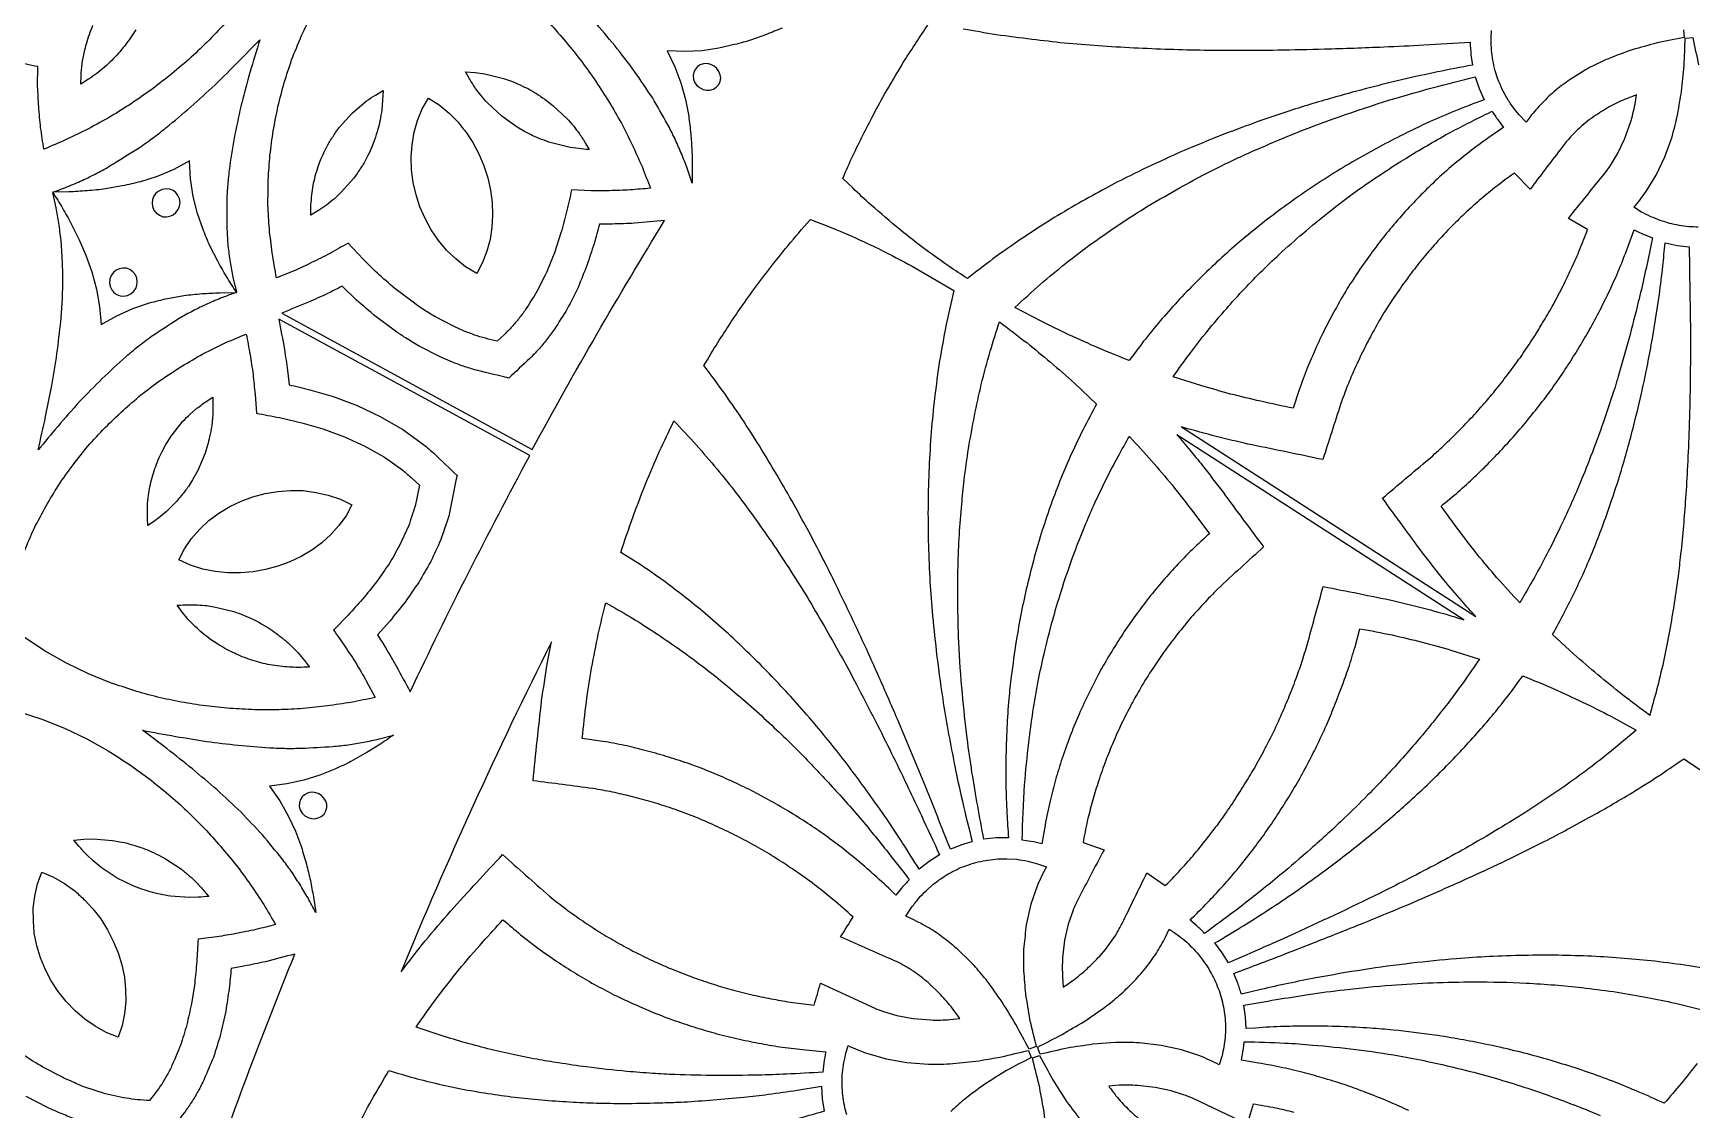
# Model space of a CAD drawing. Extents: x 10 to 990, y 10 to 990.
# Drawn here: x 104.6 to 239.3, y 638.8 to 726.1 of the extents above; entities that cross this region are included whole.
import ezdxf

# ---------------------------------------------------------------- set-up
doc = ezdxf.new("R2010")
doc.units = 0

msp = doc.modelspace()

# ---------------------------------------------------------------- linework, layer by layer
for points in [[(146.53, 726.92, -0.003133), (147.89, 725.37, -0.003097), (149.14, 723.81, -0.003103), (150.3, 722.19, -0.002729), (151.37, 720.52, -0.003329), (152.36, 718.82, -0.002784), (153.25, 717.05, -0.002622), (154.04, 715.28, 0.001228), (154.73, 713.53, -0.003312), (153.08, 713.39, -0.003801), (151.41, 713.33, -0.004162), (149.87, 713.33), (148.32, 713.4, -0.002248), (147.92, 711.62, -0.003639), (147.46, 709.91), (146.93, 708.3, 0.001103), (146.27, 706.68, -0.004906), (145.5, 705.14, 0.001158), (144.58, 703.68, -0.009257), (144.03, 702.94, -0.007853), (143.47, 702.28, -0.006145), (142.87, 701.66), (142.28, 701.12), (142.28, 701.12, -0.006083), (141.32, 701.35, -0.008381), (140.45, 701.62, -0.009702), (139.54, 701.96), (138.83, 702.27), (137.21, 703.12, -0.009505), (136.25, 703.72, -0.0124), (135.56, 704.19), (134.18, 705.22, -0.004657), (132.72, 706.48, -0.003809), (131.39, 707.78), (130.17, 709.08, -0.003766), (128.71, 708.24, -0.003853), (127.2, 707.49, -0.004019), (125.8, 706.84), (124.36, 706.26, -0.004908), (124.01, 708.28, -0.005088), (123.78, 710.24, -0.001313), (123.67, 712.16, -0.005057), (123.69, 714.22, -0.005342), (123.83, 716.21, -0.00525), (124.1, 718.19, -0.005606), (124.48, 720.16, -0.005024), (124.99, 722.1, -0.001153), (125.59, 723.94, -0.005319), (126.37, 725.86, -0.005422), (127.23, 727.66, -0.000999)], [(165.41, 726.52, -0.003329), (164.15, 726.01), (162.94, 725.57, -0.004722), (161.56, 725.18), (160.27, 724.89), (158.91, 724.69), (157.51, 724.63), (156.09, 724.67), (156.7, 723.38), (157.19, 722.07), (157.56, 720.74), (157.83, 719.38, -0.003807), (158, 717.95, -0.003811), (158.09, 716.59, -0.003587), (158.12, 715.23), (158.1, 713.95, 0.005106), (157.68, 715.23, 0.003181), (157.2, 716.43, 0.00532), (156.69, 717.58, 0.004415), (156.11, 718.73, -0.001308), (154.88, 720.88, -0.001078), (153.44, 723.01, 0.001799), (151.82, 725.11, 0.001295), (150.15, 727.1, 0.002113)], [(120.35, 727.08, -0.002627), (118.91, 725.56, -0.002704), (117.43, 724.15, -0.003038), (115.89, 722.83, -0.002631), (114.28, 721.58, -0.002697), (112.6, 720.41, 0.001253), (110.95, 719.37, -0.002059), (109.1, 718.36, -0.002966), (107.28, 717.47, 0.00098), (105.48, 716.69, -0.005425), (105.21, 718.42, -0.005209), (105.06, 720.15, -0.005576), (104.97, 721.77), (104.98, 723.4, -0.003118), (103.08, 723.77, -0.003619), (101.28, 724.22), (99.57, 724.74), (97.83, 725.41, -0.010251), (96.61, 725.99, -0.017147), (96.11, 726.24)], [(112.93, 726.39, -0.023407), (112.04, 725.09, -0.008108), (111.53, 724.48, -0.010185), (110.98, 723.9, -0.008238), (110.4, 723.36, -0.010225), (109.77, 722.85, -0.006371), (109.11, 722.38), (108.48, 721.98), (108.48, 721.98, -0.007149), (108.51, 722.86), (108.58, 723.61, -0.011467), (108.77, 724.61, -0.011545), (108.93, 725.25, -0.010777), (109.17, 726.01, -0.009122), (109.46, 726.76, -0.010429)], [(180.12, 726.46, 0.001617), (182.79, 726.01, 0.00286), (185.7, 725.63, 0.00287), (188.32, 725.33, 0.002054), (191.09, 725.1, 0.002594), (193.97, 724.93, 0.002981), (196.87, 724.81, 0.002812), (199.67, 724.74, 0.002342), (202.36, 724.72, 0.002962), (205.66, 724.75, 0.00334), (209.44, 724.83, 0.004419), (214.26, 725, 0.004514), (217.52, 725.16, 0.000982), (221.28, 725.37), (221.28, 725.37, 0.012913), (221.34, 724.34), (221.46, 723.52, 0.010894), (215.82, 722.35, 0.010947), (210.37, 720.94, 0.008711), (206.63, 719.81, 0.009795), (204.05, 718.93, 0.014543), (198.56, 716.8, 0.01213), (196.51, 715.9, 0.009439), (193.66, 714.54, 0.011203), (191.66, 713.51, 0.007523), (189.5, 712.32, 0.005406), (187.23, 710.97, 0.004566), (184.93, 709.49, 0.005879), (182.53, 707.79, 0.001977), (180.46, 706.2, -0.00597), (178.95, 707.2, -0.008679), (176.33, 709.1, -0.008318), (174.97, 710.18, -0.002868), (172.64, 712.16, -0.008584), (171.17, 713.53), (170.34, 714.33, -0.006664), (171.16, 716.17, -0.010791), (172.82, 719.49, -0.009835), (173.87, 721.39, -0.004728), (175.45, 724.05, -0.002396), (177.4, 727.02, 0.001779)], [(238.6, 726.38), (238.65, 725.77), (238.65, 725.77, 0.001692), (236.45, 725.32, 0.001578), (234.43, 724.76, 0.00721), (232.5, 724.04, 0.016133), (231.15, 723.41, 0.028005), (230.48, 723.03), (229.39, 722.35, 0.01668), (228.26, 721.5, 0.03597), (227.11, 720.43, 0.026215), (226.15, 719.33), (225.81, 718.9), (225.24, 719.51), (224.72, 720.16, -0.013576), (224.22, 720.92), (223.88, 721.55, -0.01292), (223.53, 722.39), (223.31, 723.05, -0.014506), (223.12, 723.92, -0.01563), (223.01, 724.73, -0.016312), (222.98, 725.53, -0.016234), (223.01, 726.33, -0.013517)], [(239.8, 710.37, -0.014973), (239.03, 710.41, -0.012659), (238.24, 710.51, -0.015178), (237.46, 710.68, -0.014557), (236.69, 710.92, -0.013279), (235.95, 711.22, -0.014329), (235.2, 711.59), (234.57, 711.98, 0.029241), (235.58, 713.31), (236.37, 714.6), (237.08, 716.09), (237.67, 717.71, 0.019633), (238.13, 719.58, -0.001355), (238.44, 721.39, -0.001608), (238.65, 723.47, -0.001705), (238.74, 725.71), (239.35, 725.75)], [(239.35, 725.75, 0.001539), (239.82, 723.55, 0.001346)], [(103.89, 684.08, -0.001043), (104.68, 685.92, -0.004491), (105.65, 687.75, -0.001168), (106.65, 689.41, -0.004458), (107.84, 691.08, -0.001172), (109.04, 692.59, -0.004928), (110.45, 694.11, -0.004478), (111.9, 695.5, -0.001188), (113.35, 696.76, -0.001215), (114.94, 697.96, -0.004659), (116.67, 699.09, -0.005262), (118.39, 700.08, -0.005261), (120.15, 700.96, -0.001052), (121.9, 701.7, -0.002377), (122.22, 700.03, -0.003386), (122.46, 698.43, -0.002275), (122.62, 696.81), (122.73, 695.27, -0.003552), (124.6, 694.92, -0.004682), (126.41, 694.5), (128.13, 694.01), (129.88, 693.37), (131.54, 692.61), (133.13, 691.7), (134.61, 690.64, -0.006589), (135.35, 690.01), (135.97, 689.43), (135.97, 689.43), (135.62, 687.73, 0.001121), (135.08, 686.1), (134.36, 684.53, 0.00111), (133.5, 683.05, 0.001086), (132.5, 681.61, -0.003263), (131.35, 680.19, -0.00206), (130.17, 678.88), (129, 677.67, -0.002396), (129.97, 676.29, -0.00332), (130.85, 674.93, -0.00246), (131.65, 673.56), (132.38, 672.21, -0.002996), (130.41, 671.81, -0.002436), (128.49, 671.52, -0.003213), (126.54, 671.31, -0.002916), (124.56, 671.21, -0.003091), (122.57, 671.21, -0.002843), (120.6, 671.32, -0.003537), (118.61, 671.52, -0.003323), (116.63, 671.83, -0.003739), (114.69, 672.24, -0.004022), (112.77, 672.77, -0.004055), (110.89, 673.41), (109.1, 674.13), (107.31, 674.99), (105.57, 675.97), (103.9, 677.07)], [(103.47, 671.05), (105.31, 670.45), (107.15, 669.71), (108.96, 668.85), (110.7, 667.88, -0.00328), (112.43, 666.77), (114, 665.64, -0.003133), (115.6, 664.35, -0.003097), (117.09, 663.01, -0.003103), (118.5, 661.6, -0.002729), (119.83, 660.13, -0.003329), (121.09, 658.61, -0.002784), (122.25, 657.02, -0.002622), (123.33, 655.4, 0.001228), (124.29, 653.79, -0.003312), (122.69, 653.38, -0.003801), (121.05, 653.05, -0.004162), (119.53, 652.79), (118, 652.61, -0.002248), (117.89, 650.78, -0.003639), (117.72, 649.02), (117.46, 647.35, 0.001103), (117.08, 645.64, -0.004906), (116.57, 644, 0.001158), (115.9, 642.4, -0.009257), (115.48, 641.58, -0.007853), (115.04, 640.84, -0.006145), (114.55, 640.13), (114.06, 639.5), (114.06, 639.5, -0.006083), (113.07, 639.57, -0.008381), (112.17, 639.69, -0.009702), (111.22, 639.88), (110.47, 640.06), (108.72, 640.63, -0.009505), (107.68, 641.07, -0.0124), (106.92, 641.42), (105.4, 642.21, -0.004657), (103.75, 643.22, -0.003809)], [(241.63, 650.01, 0.005692), (239.06, 650.44, 0.006184), (236.28, 650.8, 0.006552), (233.78, 651.04, 0.006037), (231.15, 651.21, 0.006558), (228.41, 651.29, 0.007012), (225.66, 651.28, 0.007782), (222.82, 651.18, 0.008348), (220.17, 651.01, 0.008915), (216.49, 650.64, 0.018085), (208.75, 649.45, 0.011726), (204.28, 648.51), (202.7, 648.14), (202.7, 648.14, 0.011282), (202.39, 649.08), (202.09, 649.82, 0.002159), (207.23, 651.78, 0.002435), (212.16, 653.73, 0.002808), (215.52, 655.11, 0.005629), (217.99, 656.17, 0.005938), (223.04, 658.44, 0.008952), (224.68, 659.23, 0.005255), (227.28, 660.52, 0.009192), (229.19, 661.52, 0.008002), (231.17, 662.6, 0.006034), (232.84, 663.54, 0.001701), (234.7, 664.65, 0.002201), (236.8, 665.99, -0.002076), (238.62, 667.23, -0.007814), (240.37, 666.07, -0.008831)], [(96.43, 638.86), (118.31, 631.3, -0.013282), (125.85, 651.39, -0.001905), (123.48, 650.77, -0.003677), (121.72, 650.41), (120.68, 650.23, -0.003745), (120.52, 648.59, 0.001114), (120.24, 646.76, 0.001349), (119.82, 644.88, -0.004855), (119.24, 643.01, 0.001333), (118.49, 641.23, -0.007078), (118, 640.26, -0.007069), (117.46, 639.37, -0.006348), (116.89, 638.54, 0.001644), (115.48, 636.71, -0.002175), (112.9, 636.88, -0.007314), (111.82, 637.02, -0.005317), (110.76, 637.21), (109.75, 637.45), (107.8, 638.08, -0.006968), (106.67, 638.54, -0.006765), (105.78, 638.93), (104.03, 639.83, -0.004349)], [(239.7, 642.52, -0.002072), (238.4, 640.88, 0.001561), (237.04, 639.28, 0.005908), (234.92, 640.22, 0.005651), (233.11, 640.97, 0.006664), (231.05, 641.73, 0.006383), (229.04, 642.39, 0.006466), (226.99, 643, 0.00655), (224.88, 643.55, 0.007633), (222.47, 644.09, 0.007994), (220.48, 644.47, 0.007016), (218.39, 644.81, 0.008257), (215.02, 645.22, 0.012847), (213.17, 645.37, 0.010771), (210.74, 645.5, 0.009043), (208.02, 645.54, 0.01048), (206.17, 645.51, 0.010733), (203.85, 645.39), (203.08, 645.34), (203.08, 645.34), (203.04, 646.29), (202.9, 647.24, -0.006041), (208.13, 648.11, -0.008441), (211.07, 648.5, -0.00876), (214.89, 648.87, -0.010642), (218.24, 649.06, -0.00879), (221.61, 649.13, -0.014688), (225.83, 649.03, -0.008007), (228.14, 648.88, -0.005841), (230.34, 648.67, -0.00645), (232.91, 648.34, -0.006426), (235.37, 647.93, -0.004407), (237.62, 647.47, -0.005873), (240.22, 646.83)], [(170.66, 638.35, -0.016234), (170.47, 639.12, -0.013517), (170.34, 639.93, -0.017024), (170.28, 640.74, -0.015247), (170.3, 641.57, -0.014156), (170.4, 642.39, -0.01582), (170.57, 643.23), (170.78, 643.96, 0.030241), (172.38, 643.31), (173.87, 642.88), (175.54, 642.59), (177.31, 642.45, 0.019773), (179.28, 642.5), (181.14, 642.69, -0.001346), (183.22, 643.05, -0.001536), (185.41, 643.57), (185.64, 642.99), (185.64, 642.99, 0.001692), (183.64, 641.95, 0.001578), (181.86, 640.83, 0.00721), (180.21, 639.6, 0.016133), (179.1, 638.61, 0.028005)], [(216.31, 638.69, 0.007023), (214.57, 639.46, 0.008211), (212.8, 640.16, 0.007595), (211.28, 640.72, 0.007236), (209.47, 641.29, 0.007051), (207.82, 641.75, 0.00748), (206.06, 642.17, 0.008486), (204.1, 642.54), (202.7, 642.77), (202.7, 642.77, 0.015588), (202.86, 643.69), (202.94, 644.28, -0.00836), (206.24, 644.17, -0.009996), (208.48, 644.01, -0.022126), (215.49, 643.13, -0.008248), (217.81, 642.68, -0.008205), (220.98, 641.95, -0.016094), (225.63, 640.6, -0.00843), (228.16, 639.73, -0.015872), (231.82, 638.29, -0.009918)], [(186.88, 636.91, -0.001355), (186.66, 638.74, -0.001608), (186.28, 640.78, -0.001705), (185.73, 642.96), (186.31, 643.17), (186.31, 643.17, 0.001539), (187.38, 641.19, 0.001346), (188.51, 639.43, 0.006778), (189.75, 637.79, 0.015564)], [(130.75, 637.03, -0.004533), (132.1, 639.57, -0.001896), (133.49, 641.94, 0.00321), (135.53, 641.34, 0.003535), (137.53, 640.84, 0.003076), (139.6, 640.4, 0.004701), (141.81, 640.04, 0.004657), (143.94, 639.75, 0.004468), (146.14, 639.53, 0.004461), (148.45, 639.38, 0.004203), (150.61, 639.29, 0.003865), (152.87, 639.27, 0.00486), (155.74, 639.33, 0.005987), (157.43, 639.39, 0.004128), (159.82, 639.56, 0.004616), (162.3, 639.79, 0.004162), (164.28, 640.01, 0.003945), (166.64, 640.35), (168.6, 640.66), (168.6, 640.66), (168.67, 639.65), (168.83, 638.64, 0.001608), (163.57, 637.12, -0.003988)], [(206.99, 638.54, 0.008285), (205.47, 638.89, 0.008728), (203.65, 639.21), (203.17, 637.59), (198.79, 639.68, 0.024354), (197.99, 639.98), (197.01, 640.3), (195.71, 640.57), (194.27, 640.73, 0.022061), (192.74, 640.74), (191.93, 640.67, 0.010404), (192.52, 639.9, 0.024277), (193.49, 638.83, 0.008476), (194.59, 637.83, 0.038392)]]:
    msp.add_lwpolyline(points, format="xyb")
for points in [[(123.01, 725.58, 0.004068), (122.21, 722.93, 0.003593), (121.54, 720.47, 0.004188), (120.98, 717.91, 0.004559), (120.56, 715.33, 0.007049), (120.41, 713.98, 0.007924), (120.33, 712.75, 0.00461), (120.34, 710.17, 0.006644), (120.42, 708.87, 0.008101), (120.6, 707.53, 0.007388), (120.81, 706.3), (121.11, 705.09, -0.004712), (120.3, 706.36, -0.004571), (119.6, 707.6), (118.97, 708.81, -0.006573), (118.4, 710.19), (117.95, 711.48), (117.6, 712.86), (117.39, 714.28), (117.3, 715.74), (116.02, 715.06), (114.67, 714.49), (113.31, 714.06, -0.004781), (111.84, 713.71), (110.49, 713.47, -0.003813), (108.99, 713.32, -0.005345), (107.49, 713.23), (106.19, 713.2, 0.004957), (107.51, 713.7, 0.003628), (108.73, 714.23, 0.005063), (109.93, 714.82, 0.004295), (111.06, 715.47, -0.00142), (113.22, 716.82, 0.00338), (114.36, 717.63, 0.003235), (115.39, 718.43, 0.001129), (117.41, 720.12, 0.000888), (119.35, 721.9, 0.001621), (121.28, 723.8, -0.001279), (123.01, 725.58)], [(149.75, 716.67, -0.009172), (148.9, 716.74), (148.2, 716.84), (146.68, 717.21, -0.010229), (145.89, 717.49, -0.011643), (145.13, 717.82, -0.010333), (144.5, 718.14), (143.9, 718.49), (142.65, 719.37), (141.51, 720.43, -0.009735), (140.96, 721.07), (140.53, 721.63, -0.010506), (140.03, 722.41), (139.71, 722.98), (140.5, 722.93), (141.27, 722.81), (142.79, 722.44), (143.51, 722.19, -0.011416), (144.34, 721.82, -0.010526), (144.97, 721.5, -0.010041), (145.62, 721.11, -0.012536), (146.31, 720.63), (146.8, 720.25), (147.93, 719.2, -0.008639), (148.49, 718.56, -0.011056), (148.96, 717.94, -0.012065), (149.46, 717.16), (149.75, 716.67)], [(221.68, 722.56), (222, 721.63), (222.41, 720.71, 0.006887), (220, 719.78, 0.00639), (217.98, 718.91, 0.007628), (215.62, 717.78, 0.008197), (213.66, 716.76, 0.008055), (211.72, 715.67, 0.007534), (209.74, 714.46, 0.006855), (207.81, 713.18, 0.006797), (205.93, 711.85, 0.006392), (204.18, 710.51, 0.006441), (202.33, 708.98, 0.006989), (200.72, 707.55, 0.007297), (199.03, 705.91, 0.007473), (197.5, 704.32, 0.007664), (196.11, 702.76, 0.007518), (194.74, 701.08, 0.001404), (193.59, 699.55, -0.002097), (191.14, 700.54, -0.004133), (188.7, 701.63, -0.002636), (186.49, 702.71), (184.32, 703.86, -0.004947), (186.39, 705.74, -0.004391), (188.45, 707.45, -0.004623), (190.59, 709.07, -0.006018), (192.87, 710.65, -0.006414), (195.13, 712.09, -0.00698), (197.72, 713.58, -0.006397), (199.79, 714.7, -0.007053), (202.37, 715.96, -0.007778), (204.98, 717.12, -0.008689), (207.61, 718.2, -0.02126), (215.8, 721, -0.010207), (218.3, 721.69, -0.002678), (221.68, 722.56)], [(127.15, 711.35, -0.008917), (127.16, 712.19, -0.009991), (127.23, 712.98, -0.010063), (127.34, 713.75, -0.011836), (127.51, 714.5, -0.011927), (127.75, 715.3), (127.96, 715.88, -0.011214), (128.63, 717.23, -0.012497), (129.16, 718.04), (129.48, 718.49), (130.51, 719.62), (131.68, 720.61, -0.010371), (132.39, 721.09), (133.01, 721.45), (132.91, 719.88, -0.009634), (132.77, 719.05, -0.009046), (132.6, 718.31, -0.013189), (132.32, 717.45), (132.14, 716.93, -0.007543), (131.79, 716.18), (131.47, 715.59, -0.01208), (130.9, 714.73), (130.63, 714.34), (129.62, 713.2), (129.06, 712.68, -0.009064), (128.41, 712.16, -0.008391), (127.76, 711.71), (127.15, 711.35)], [(140.62, 706.62), (139.72, 707.16), (138.91, 707.8), (138.17, 708.51), (137.52, 709.3), (136.92, 710.15), (136.42, 711.06), (136.01, 712.01), (135.69, 712.99), (135.46, 714), (135.32, 715.02), (135.29, 716.05), (135.37, 717.06), (135.53, 718.07), (135.81, 719.03), (136.19, 719.97), (136.71, 720.85), (137.58, 720.29), (138.37, 719.62), (139.1, 718.9, -0.007354), (139.78, 718.02), (140.31, 717.23), (140.8, 716.31), (141.19, 715.35), (141.51, 714.36), (141.73, 713.36), (141.88, 712.36), (141.91, 711.34), (141.85, 710.34), (141.7, 709.36), (141.44, 708.41), (141.09, 707.49), (140.62, 706.62)], [(197.83, 694.17), (221.75, 678.77, -0.012311), (220.59, 680.05, -0.006417), (219.11, 681.78, -0.005765), (217.42, 683.94, -0.002683), (214.16, 688.38, -0.00163), (217.92, 691.55, 0.005786), (219.16, 692.67, 0.005803), (220.31, 693.79, 0.007084), (221.48, 695.02, 0.008271), (222.55, 696.21, 0.006576), (223.52, 697.38, 0.006365), (224.57, 698.74, 0.007496), (225.46, 699.96, 0.007155), (226.41, 701.39, 0.007189), (227.26, 702.77, 0.007472), (228.03, 704.09, 0.006956), (228.82, 705.61, 0.00669), (229.49, 706.99, 0.003965), (230.11, 708.39, 0.004459), (230.74, 709.99), (230.81, 710.17), (229.25, 711.07, -0.003391), (232.24, 714.77, 0.022335), (232.67, 715.38), (233.25, 716.32), (233.8, 717.5), (234.29, 718.85, 0.020945), (234.66, 720.34), (234.79, 721.1, 0.010231), (233.87, 720.75, 0.025551), (232.57, 720.13, 0.009265), (231.32, 719.35, 0.033955), (229.99, 718.27, 0.039862), (228.58, 716.65, 0.002897), (226.15, 713.45), (224.87, 714.75, 0.014724), (223.07, 713.41, 0.006253), (221.87, 712.41, 0.008427), (220.5, 711.15, 0.006312), (219.45, 710.11, 0.008789), (218.2, 708.73, 0.009532), (217.11, 707.44, 0.00836), (216.15, 706.19, 0.009867), (215.08, 704.65, 0.010027), (214.28, 703.43, 0.009631), (213.36, 701.82, 0.010572), (212.63, 700.43, 0.010202), (211.89, 698.85, 0.009592), (211.32, 697.52, 0.008567), (210.76, 696, 0.003535), (209.32, 691.51, 0.001576), (203.56, 692.7, -0.001485), (200.99, 693.3, -0.003421), (198.34, 694.02), (197.83, 694.17)], [(223.05, 719.78, 0.013378), (223.55, 719.04), (223.99, 718.47, 0.007728), (222.26, 717.26, 0.008648), (220.88, 716.22, 0.005743), (219.54, 715.12, 0.008218), (218.05, 713.75, 0.008697), (216.83, 712.52, 0.008592), (215.53, 711.1, 0.009228), (214.35, 709.7, 0.007899), (213.3, 708.33, 0.008272), (212.19, 706.75, 0.00597), (211.3, 705.39, 0.007743), (210.29, 703.64, 0.008209), (209.49, 702.13, 0.008734), (208.68, 700.41, 0.006068), (208.04, 698.94, 0.008019), (207.39, 697.17), (206.9, 695.67, -0.002926), (204.27, 696.24, -0.003688), (201.83, 696.83, -0.002009), (199.48, 697.49), (197.15, 698.22, -0.007247), (198.59, 700.21, -0.007978), (199.92, 701.91, -0.008741), (201.51, 703.78, -0.00889), (202.74, 705.15, -0.007244), (204.24, 706.69, -0.007934), (205.79, 708.18, -0.009134), (207.7, 709.86, -0.010346), (209.82, 711.61, -0.010812), (211.6, 712.97, -0.011888), (213.25, 714.13, -0.0125), (216.04, 715.95, -0.011727), (219.5, 717.97, -0.008979), (222.7, 719.6), (223.05, 719.78)], [(105.01, 692.29, 0.00127), (105.62, 695), (106.11, 697.52, 0.001518), (106.54, 700.12, 0.001719), (106.86, 702.74, 0.005816), (106.96, 704.28, 0.004963), (107.01, 705.36, 0.004373), (107.01, 706.75, 0.006951), (106.95, 708.12, 0.00627), (106.87, 709.31, 0.005509), (106.69, 710.7, 0.005433), (106.48, 711.94), (106.2, 713.19, -0.003399), (106.99, 711.91, -0.004054), (107.7, 710.64, -0.004482), (108.34, 709.35), (108.88, 708.1), (109.37, 706.74), (109.74, 705.34), (110, 703.92), (110.13, 702.46), (111.39, 703.18), (112.7, 703.78), (114.05, 704.23, -0.006218), (115.52, 704.59), (116.84, 704.83, -0.004965), (118.33, 704.98, -0.004544), (119.76, 705.05), (121.12, 705.07, 0.006063), (119.82, 704.6, 0.006189), (118.6, 704.08, 0.006796), (117.45, 703.51, 0.005808), (116.32, 702.87, 0.001454), (114.22, 701.5, 0.007169), (113.08, 700.64, 0.00603), (112.13, 699.85, 0.004313), (110.21, 698.09, 0.003675), (108.38, 696.22, 0.004535), (106.6, 694.2, 0.00168), (105.01, 692.29)], [(124.79, 703.4), (145.12, 692.33, -0.013282), (155.87, 710.9, -0.001905), (153.44, 710.69, -0.003677), (151.64, 710.62), (150.58, 710.61, -0.003745), (150.15, 709.03, 0.001114), (149.57, 707.27, 0.001349), (148.85, 705.48, -0.004855), (147.97, 703.74, 0.001333), (146.94, 702.1, -0.007078), (146.29, 701.22, -0.007069), (145.62, 700.43, -0.006348), (144.92, 699.71, 0.001644), (143.23, 698.13, -0.002175), (140.71, 698.73, -0.007314), (139.66, 699.04, -0.005317), (138.66, 699.41), (137.7, 699.81), (135.88, 700.75, -0.006968), (134.84, 701.39, -0.006765), (134.03, 701.93), (132.45, 703.1, -0.004349), (130.84, 704.47), (129.68, 705.58, -0.004631), (128.49, 704.98, -0.003391), (126.97, 704.28, 0.001505), (124.79, 703.4)], [(180.85, 660.51, 0.012729), (179.86, 660.2), (179.08, 659.89, 0.002439), (176.94, 665.26, 0.002903), (174.77, 670.45, 0.003222), (173.3, 673.83, 0.006232), (172.1, 676.48, 0.006828), (169.64, 681.64, 0.009543), (168.7, 683.52, 0.005116), (167.44, 685.91, 0.003247), (166.39, 687.84, 0.001977), (165, 690.26, 0.002516), (163.57, 692.62, 0.001814), (162.15, 694.84, 0.003), (160.55, 697.15, -0.001194), (159.07, 699.15, -0.007783), (160.19, 701, -0.010186), (162.22, 704.06, -0.010067), (163.5, 705.82, -0.005437), (165.47, 708.37, -0.009944), (167.21, 710.43), (167.71, 710.99, -0.006831), (169.4, 710.34, -0.011075), (172.45, 709, -0.0096), (174.01, 708.24, -0.003502), (176.63, 706.84), (179.36, 705.23, 0.004732), (178.71, 702.36, 0.004578), (178.2, 699.54, 0.006073), (177.79, 696.51, 0.006043), (177.52, 693.75, 0.005552), (177.34, 690.88, 0.006165), (177.26, 687.91, 0.006575), (177.28, 684.93, 0.006989), (177.4, 681.96, 0.00679), (177.59, 679.22, 0.007494), (177.93, 675.99, 0.008733), (178.45, 672.1, 0.011548), (179.36, 667.01, 0.009041), (180.05, 663.79, 0.00563), (180.85, 660.51)], [(234.59, 710.14, 0.014748), (235.49, 709.74), (236.07, 709.51, -0.004333), (235.41, 706.34, -0.007985), (234.93, 704.31, -0.012709), (233.3, 698.25, -0.007178), (232.76, 696.54, -0.007046), (232.1, 694.57, -0.010368), (231.06, 691.75, -0.006735), (230.07, 689.31, -0.010462), (229.36, 687.67, -0.007798), (228.37, 685.56, -0.010404), (227.62, 684.06, -0.009466), (226.72, 682.37, -0.010764), (225.77, 680.7), (225.3, 679.9, -0.005448), (223.45, 681.93, -0.003996), (221.88, 683.79, -0.005754), (220.22, 685.94), (218.92, 687.74, 0.002948), (220.3, 688.89, 0.005403), (221.63, 690.1, 0.005343), (222.86, 691.3, 0.005072), (224.04, 692.54, 0.005705), (225.18, 693.81, 0.00541), (226.29, 695.14, 0.006033), (227.41, 696.58, 0.006774), (228.37, 697.9, 0.004867), (229.33, 699.34, 0.004865), (230.25, 700.82, 0.003307), (231.08, 702.24, 0.004458), (231.93, 703.86, 0.005738), (232.7, 705.43, 0.003298), (233.37, 706.95, 0.005696), (234.08, 708.75), (234.59, 710.14)], [(237.11, 709.1), (238.08, 708.88), (239.06, 708.77, 0.002063), (239.14, 703.52, -0.003999), (239.16, 700.69, -0.003468), (239.13, 697.11, -0.006448), (239.04, 693.64, -0.004057), (238.9, 690.66, -0.006238), (238.74, 688.07, -0.008244), (238.56, 685.86, -0.008315), (238.33, 683.57, -0.006451), (238.13, 681.85, -0.002806), (237.81, 679.61, -0.002493), (237.41, 677.31, -0.001875), (236.98, 675.12, -0.002331), (236.41, 672.8, 0.001854), (235.86, 670.76, -0.00395), (233.64, 672.43, -0.004753), (231.63, 674.05, -0.005059), (229.69, 675.72), (227.96, 677.31, 0.003893), (228.94, 679.13, 0.004908), (229.8, 680.84, 0.004539), (230.62, 682.62, 0.003597), (231.39, 684.45, 0.003512), (232.11, 686.33, 0.003568), (232.79, 688.27, 0.004298), (233.48, 690.41, 0.004828), (234.05, 692.35, 0.00349), (234.57, 694.31, 0.004494), (235.23, 697.12, 0.009873), (235.59, 698.77, 0.005287), (235.98, 700.81, 0.007992), (236.64, 704.93, 0.003407), (236.92, 707.2, -0.001533), (237.11, 709.1)], [(135.21, 672.67, -0.013094), (144.93, 691.84), (124.55, 702.9, -0.000937), (125.01, 700.45, -0.002796), (125.26, 698.73), (125.38, 697.58, -0.004801), (127.07, 697.18), (128.95, 696.62), (130.9, 695.9), (132.78, 695.02), (134.61, 693.96), (136.31, 692.73, -0.005631), (137.21, 691.96, 0.000825), (139.02, 690.23, 0.002062), (138.35, 686.92, 0.001351), (137.71, 685.02, 0.001077), (136.89, 683.23, 0.001279), (135.91, 681.55, 0.001112), (134.8, 679.95, -0.002624), (133.56, 678.41), (132.55, 677.29, -0.004239), (133.25, 676.21, -0.002406), (134.11, 674.73, 0.00144), (135.21, 672.67)], [(183.79, 660.82), (182.79, 660.81), (181.79, 660.7, -0.006383), (180.83, 666.13, -0.007616), (180.44, 668.91, -0.008793), (180.05, 672.53, -0.012784), (179.76, 676.69, -0.008758), (179.68, 679.97, -0.01022), (179.7, 682.84, -0.011465), (179.81, 685.42, -0.011265), (180, 687.89, -0.008553), (180.19, 689.85, -0.005903), (180.55, 692.42, -0.005714), (181.03, 695.07, -0.00499), (181.58, 697.6, -0.005778), (182.31, 700.31, -0.00183), (183.05, 702.69, -0.003888), (185.27, 701, -0.002586), (187.21, 699.42, -0.002473), (189.15, 697.71), (190.95, 696.02, 0.006451), (189.85, 693.96, 0.007121), (188.92, 692.01, 0.006916), (188.05, 689.98, 0.006573), (187.25, 687.9, 0.006394), (186.54, 685.78, 0.006448), (185.89, 683.58, 0.00672), (185.3, 681.26, 0.006174), (184.83, 679.09, 0.006119), (184.42, 676.81, 0.00804), (184.02, 673.91, 0.009371), (183.82, 672.09, 0.007075), (183.66, 669.76, 0.008307), (183.58, 667.14, 0.008512), (183.58, 665.12, 0.007205), (183.66, 662.81, 0.001455), (183.79, 660.82)], [(119.18, 696.57, -0.006926), (119.2, 695.72, -0.010114), (119.17, 694.93), (119.1, 694.25, -0.009923), (118.93, 693.35, -0.011977), (118.77, 692.68), (118.57, 692.02), (117.98, 690.63, -0.010967), (117.55, 689.87), (117.22, 689.34, -0.011773), (116.63, 688.58, -0.012329), (116.23, 688.11, -0.009134), (115.7, 687.56, -0.010552), (115.13, 687.05, -0.011043), (114.46, 686.52), (113.92, 686.15, -0.007447), (113.88, 687), (113.88, 687.72, -0.010234), (113.98, 688.62, -0.010885), (114.09, 689.31, -0.011944), (114.26, 690.06, -0.009267), (114.49, 690.78, -0.011304), (114.76, 691.5, -0.010564), (115.08, 692.18, -0.013191), (115.49, 692.9), (115.82, 693.42), (116.77, 694.62, -0.010593), (117.36, 695.21), (117.89, 695.67, -0.01305), (118.74, 696.28), (119.18, 696.57)], [(178.2, 659.45), (177.34, 658.91), (176.53, 658.29, 0.002304), (175.2, 660.4, 0.003428), (173.94, 662.31, 0.004353), (172.43, 664.44, 0.004721), (171.19, 666.13, 0.003596), (169.85, 667.88, 0.003441), (168.4, 669.66, 0.004352), (166.84, 671.46, 0.004436), (165.32, 673.14, 0.004644), (163.83, 674.7, 0.004639), (162.16, 676.33, 0.00308), (160.69, 677.71, 0.004276), (158.96, 679.2, 0.004682), (157.29, 680.54, 0.003651), (155.68, 681.76, 0.003692), (153.96, 682.94), (152.32, 683.97, -0.005953), (153.31, 686.89, -0.005921), (154.35, 689.59, -0.004299), (155.44, 692.14, -0.001872), (156.63, 694.65, -0.002568), (158.44, 692.72, -0.001993), (160.11, 690.77, -0.001893), (161.72, 688.76, -0.003056), (163.31, 686.6, -0.001519), (164.75, 684.55, -0.002941), (166.34, 682.11, -0.003489), (167.62, 680.07, -0.002763), (168.99, 677.72, -0.003137), (170.33, 675.34, -0.003759), (171.62, 672.95, -0.004156), (173.18, 669.91, -0.006291), (175.66, 664.88, -0.006343), (176.72, 662.62, 0.002354), (178.2, 659.45)], [(186.51, 660.33, 0.010688), (185.62, 660.53), (184.91, 660.64, -0.013669), (185.1, 665.13, -0.009082), (185.44, 668.54, -0.01806), (186.21, 673.54, -0.007865), (186.68, 675.74, -0.009347), (187.39, 678.52, -0.012086), (188.04, 680.72, -0.014767), (189.15, 683.97, -0.008546), (189.99, 686.1, -0.008385), (190.75, 687.88, -0.00696), (191.69, 689.84, -0.007679), (192.69, 691.76, -0.001427), (193.61, 693.39, -0.00188), (195.41, 691.41, -0.002088), (197.07, 689.45, -0.00349), (198.76, 687.29), (200.11, 685.5, 0.005659), (198.72, 684.22, 0.007605), (197.4, 682.87, 0.007902), (196.2, 681.52, 0.007255), (195.05, 680.12, 0.007923), (193.97, 678.68, 0.007769), (192.94, 677.17, 0.007983), (191.92, 675.53, 0.00599), (191.1, 674.11, 0.006984), (190.23, 672.38, 0.008563), (189.42, 670.62, 0.005847), (188.8, 669.1, 0.006695), (188.15, 667.28, 0.008206), (187.61, 665.52, 0.005708), (187.17, 663.83, 0.008185), (186.76, 661.85), (186.51, 660.33)], [(188.24, 648.71, 0.009254), (189.06, 649.28, 0.023689), (190.17, 650.19, 0.007317), (191.21, 651.23, 0.03906), (192.35, 652.7, 0.024226), (193.03, 653.88, -0.0034), (195.03, 657.98), (196.52, 656.94, 0.009813), (197.97, 658.46, 0.003804), (199.04, 659.68, 0.005909), (200.17, 661.1, 0.007353), (201.09, 662.32, 0.006837), (202.06, 663.74, 0.007508), (202.94, 665.11, 0.006454), (203.73, 666.42, 0.006508), (204.56, 667.93, 0.004709), (205.21, 669.18, 0.006933), (205.99, 670.91, 0.00849), (206.59, 672.31, 0.008178), (207.2, 673.9, 0.008034), (207.66, 675.23, 0.006278), (208.12, 676.74, -0.003516), (209.35, 681.21, -0.00419), (215.1, 680.05, -0.005629), (217.74, 679.4, -0.005368), (220.26, 678.68), (220.77, 678.51), (197.46, 693.53, -0.008968), (198.53, 692.26, -0.007036), (199.52, 691.06, -0.003449), (201.21, 688.86, 0.002665), (204.51, 684.42, 0.005626), (200.8, 681.03, 0.008121), (199.6, 679.79, 0.007943), (198.5, 678.56, 0.009382), (197.39, 677.19, 0.010236), (196.39, 675.86, 0.008606), (195.5, 674.57, 0.009666), (194.51, 672.97, 0.009738), (193.79, 671.68, 0.009397), (192.98, 670.1, 0.009423), (192.29, 668.56, 0.009505), (191.69, 667.09, 0.009298), (191.1, 665.42, 0.008749), (190.64, 663.91, 0.00622), (190.24, 662.38, 0.006975), (189.88, 660.64), (189.85, 660.45), (191.55, 659.84, 0.003495), (189.31, 655.58, 0.023156), (189.01, 654.88), (188.64, 653.82), (188.35, 652.52), (188.18, 651.09, 0.022773), (188.18, 649.54), (188.24, 648.71)], [(127.04, 674.68, -0.010425), (126.12, 674.65, -0.01065), (125.39, 674.67, -0.008745), (124.62, 674.74, -0.009786), (123.85, 674.85, -0.00857), (123.1, 675.02, -0.010135), (122.36, 675.23, -0.01156), (121.58, 675.52, -0.010575), (120.94, 675.8, -0.009307), (120.26, 676.14, -0.008306), (119.59, 676.53), (119.01, 676.91, -0.009335), (118.35, 677.44, -0.025184), (117.22, 678.52, -0.008899), (116.72, 679.11), (116.29, 679.69, -0.011444), (117.29, 679.73, -0.013689), (117.94, 679.72, -0.010317), (118.71, 679.66), (119.41, 679.55), (120.9, 679.18, -0.010614), (121.69, 678.89, -0.012356), (122.45, 678.55, -0.010562), (123.07, 678.23, -0.008612), (123.73, 677.83, -0.010428), (124.37, 677.39, -0.013033), (125.08, 676.82, -0.012724), (125.56, 676.39, -0.010266), (126.09, 675.85, -0.011015), (126.64, 675.2), (127.04, 674.68)], [(175.74, 657.42, 0.013576), (175.11, 656.75), (174.65, 656.18, 0.005551), (173.11, 657.62, 0.006908), (171.81, 658.77, 0.004239), (170.47, 659.86, 0.005033), (168.93, 661.01, 0.004428), (167.51, 661.99, 0.005616), (165.89, 663, 0.006197), (164.31, 663.91, 0.006927), (162.71, 664.76, 0.00592), (161.07, 665.53, 0.005209), (159.5, 666.21, 0.005753), (157.72, 666.87, 0.007337), (156.01, 667.43, 0.006676), (154.27, 667.92, 0.00561), (152.61, 668.32, 0.005107), (150.86, 668.65), (149.19, 668.89, -0.005934), (149.52, 671.84, -0.006201), (149.95, 674.59, -0.006157), (150.49, 677.35, -0.001433), (151.09, 679.9, -0.004673), (153.08, 678.75, -0.005235), (154.84, 677.64, -0.00511), (156.67, 676.4, -0.005448), (158.28, 675.25, -0.005464), (160.02, 673.9, -0.004852), (161.58, 672.62, -0.00541), (163.3, 671.12, -0.006478), (164.99, 669.56, -0.012795), (167.79, 666.78, -0.00468), (170.24, 664.14, -0.008037), (172.84, 661.1, -0.007944), (174.03, 659.62, -0.003604), (175.74, 657.42)], [(199.72, 653.06, 0.012138), (199.08, 653.68), (198.53, 654.14, 0.005001), (199.97, 655.59, 0.006212), (201.1, 656.8, 0.003557), (202.2, 658.05, 0.005543), (203.4, 659.56, 0.006624), (204.39, 660.87, 0.004788), (205.38, 662.3, 0.004878), (206.32, 663.76, 0.005705), (207.22, 665.25, 0.006078), (208.1, 666.85, 0.003916), (208.8, 668.22, 0.005686), (209.61, 669.97, 0.006082), (210.24, 671.47, 0.006358), (210.89, 673.16, 0.003909), (211.4, 674.6, 0.005476), (211.93, 676.33), (212.33, 677.79, -0.005367), (214.95, 677.28, -0.005693), (217.38, 676.7, -0.005725), (219.8, 676.03), (222.03, 675.32, -0.004277), (220.75, 673.48, -0.004129), (219.65, 671.98, -0.004992), (218.26, 670.21, -0.006475), (217.14, 668.85, -0.00563), (215.78, 667.29, -0.005587), (214.52, 665.9, -0.005989), (212.95, 664.28, -0.007015), (211.07, 662.43, -0.014148), (208.34, 659.93, -0.007347), (205.83, 657.78, -0.006808), (202.7, 655.28, -0.003685), (199.87, 653.18), (199.72, 653.06)], [(146.69, 676.73, 0.018607), (134.48, 649.95, -0.005996), (136.44, 652.47, -0.005207), (138.5, 654.88, -0.004237), (142.72, 659.46, 0.004014), (146.52, 656.1, 0.007907), (147.88, 655.03, 0.007826), (149.22, 654.08, 0.007214), (150.61, 653.17, 0.007873), (152.03, 652.33, 0.007936), (153.49, 651.54, 0.008056), (155.08, 650.77, 0.005574), (156.42, 650.18, 0.006549), (158.07, 649.54, 0.00639), (159.66, 649, 0.004993), (161.16, 648.54, 0.005914), (162.87, 648.11, 0.007217), (164.51, 647.76, 0.004612), (166.06, 647.49, 0.005145), (167.82, 647.26), (168.01, 647.24, -0.00148), (168.54, 649.04), (172.94, 647, 0.022814), (173.65, 646.73), (174.73, 646.41), (176.04, 646.17), (177.49, 646.04, 0.02108), (179.04, 646.07), (179.85, 646.15, 0.008883), (179.24, 646.98, 0.023664), (178.29, 648.09), (177.27, 649.07, 0.026481), (176.1, 649.98, 0.025679), (175.34, 650.44, 0.028972), (174.06, 651.07), (170.16, 652.79, -0.001432), (171.18, 654.39, 0.010632), (169.54, 655.83, 0.004481), (168.24, 656.88, 0.007066), (166.71, 657.98, 0.005186), (165.48, 658.81, 0.006127), (163.97, 659.74, 0.006706), (162.5, 660.57, 0.007507), (161, 661.33, 0.008042), (159.38, 662.07, 0.005953), (158.03, 662.64, 0.007783), (156.28, 663.27, 0.008158), (154.78, 663.74, 0.006967), (153.17, 664.18, 0.005783), (151.65, 664.53, 0.005342), (150.04, 664.82, 0.001827), (145.2, 665.45, -0.005649), (145.89, 671.94, -0.006061), (146.35, 674.95), (146.69, 676.73)], [(201.65, 650.67), (201.14, 651.5), (200.54, 652.29, 0.002963), (202.67, 653.56, 0.003454), (204.44, 654.68, 0.003922), (206.5, 656.05, 0.00529), (208.2, 657.24, 0.004786), (209.88, 658.46, 0.004159), (211.59, 659.77, 0.004761), (213.32, 661.17, 0.005523), (215.01, 662.59, 0.004314), (216.38, 663.8, 0.003994), (217.97, 665.29, 0.004657), (219.36, 666.65, 0.00479), (220.82, 668.19, 0.005365), (222.14, 669.66, 0.005062), (223.36, 671.08, 0.002571), (224.49, 672.52, -0.001503), (225.56, 673.96, -0.004824), (228.08, 672.91, -0.00473), (230.41, 671.84, -0.004779), (232.69, 670.69), (234.76, 669.56, -0.001428), (232.95, 668.03, -0.002861), (231.07, 666.56, -0.003199), (229.19, 665.18, -0.002504), (227.27, 663.87, -0.003041), (225.29, 662.58, -0.003314), (223.02, 661.21, -0.003368), (221.2, 660.14, -0.002937), (218.93, 658.89, -0.003785), (216.62, 657.68, -0.004723), (214.37, 656.54, -0.008505), (207.05, 653.07, -0.006168), (204.62, 651.99, 0.002583), (201.65, 650.67)], [(113.47, 669.55, 0.002041), (116.17, 669.05, 0.001577), (118.67, 668.65, 0.001976), (121.24, 668.33, 0.001605), (123.81, 668.13, 0.005455), (125.18, 668.08, 0.005902), (126.38, 668.09, 0.001768), (128.92, 668.23, 0.005025), (130.19, 668.37, 0.004159), (131.44, 668.58, 0.004907), (132.7, 668.84), (133.87, 669.16, -0.002751), (132.69, 668.36, -0.003329), (131.54, 667.65), (130.41, 667.01, -0.004722), (129.11, 666.4), (127.89, 665.91), (126.58, 665.49), (125.21, 665.19), (123.8, 665), (124.62, 663.83), (125.31, 662.61), (125.9, 661.36), (126.38, 660.07, -0.003807), (126.79, 658.69, -0.003811), (127.11, 657.36, -0.003587), (127.36, 656.03), (127.55, 654.76, 0.005106), (126.92, 655.95, 0.003181), (126.25, 657.05, 0.00532), (125.56, 658.11, 0.004415), (124.8, 659.14, -0.001308), (123.23, 661.06, -0.001078), (121.46, 662.92, 0.001799), (119.52, 664.73, 0.001295), (117.54, 666.41, 0.002113), (115.45, 668.07), (113.47, 669.55)], [(118.86, 656.07, -0.009172), (118.01, 656), (117.31, 655.98), (115.75, 656.09, -0.010229), (114.92, 656.24, -0.011643), (114.11, 656.44, -0.010333), (113.44, 656.65), (112.79, 656.89), (111.42, 657.56), (110.12, 658.42, -0.009735), (109.47, 658.96), (108.95, 659.44, -0.010506), (108.34, 660.13), (107.92, 660.64), (108.71, 660.71), (109.49, 660.73), (111.05, 660.61), (111.8, 660.48, -0.011416), (112.68, 660.26, -0.010526), (113.35, 660.04, -0.010041), (114.06, 659.77, -0.012536), (114.82, 659.41), (115.36, 659.12), (116.65, 658.27, -0.008639), (117.31, 657.72, -0.011056), (117.87, 657.19, -0.012065), (118.49, 656.5), (118.86, 656.07)], [(185.46, 643.67, -0.001625), (184.4, 645.67, -0.001479), (183.29, 647.48, 0.004329), (182.09, 649.17, 0.014144), (181.12, 650.32, 0.027527), (180.59, 650.87), (179.67, 651.77, 0.015143), (178.64, 652.61, 0.030674), (177.49, 653.41, 0.019293), (176.12, 654.16), (175.46, 654.46), (175.93, 655.18, -0.014059), (176.52, 655.92, -0.015058), (177.1, 656.53), (177.65, 657.03, -0.012089), (178.39, 657.56, -0.016387), (179.08, 657.99, -0.014856), (179.8, 658.35, -0.015861), (180.57, 658.64, -0.015452), (181.33, 658.86, -0.015854), (182.12, 659.02, -0.014018), (182.93, 659.11), (183.65, 659.13), (184.46, 659.08, -0.013395), (185.35, 658.93, -0.015353), (186.16, 658.72), (186.87, 658.48, 0.030731), (186.13, 656.9), (185.61, 655.43), (185.24, 653.76, 0.00145), (185.03, 652, 0.022213), (185.02, 650.03, 0.001577), (185.17, 648.16, 0.001614), (185.51, 646.08, 0.001806), (186.04, 643.88), (185.46, 643.67)], [(111.51, 644.65), (110.54, 645.03), (109.63, 645.54), (108.79, 646.11), (108.01, 646.79), (107.28, 647.53), (106.64, 648.34), (106.08, 649.21), (105.61, 650.12), (105.21, 651.08), (104.9, 652.07), (104.7, 653.08), (104.62, 654.08), (104.61, 655.11), (104.73, 656.1), (104.95, 657.09), (105.31, 658.04), (106.26, 657.64), (107.16, 657.11), (107.99, 656.51, -0.007354), (108.8, 655.75), (109.46, 655.06), (110.09, 654.24), (110.64, 653.35), (111.11, 652.43), (111.5, 651.48), (111.81, 650.52), (112.01, 649.52), (112.11, 648.52), (112.13, 647.53), (112.03, 646.55), (111.84, 645.58), (111.51, 644.65)], [(168.95, 643.46, 0.010097), (168.8, 642.55), (168.72, 641.81, -0.004617), (165.76, 641.65, -0.008856), (163.48, 641.57, -0.015247), (156.7, 641.61, -0.009138), (154.9, 641.71, -0.009201), (152.81, 641.87, -0.011271), (149.54, 642.23, -0.00678), (147.26, 642.56, -0.007377), (145.49, 642.85, -0.005415), (143.44, 643.27, -0.005542), (141.51, 643.71, -0.004706), (139.49, 644.25, -0.005268), (137.48, 644.86), (135.69, 645.46, -0.004465), (137.41, 647.86, -0.004641), (139.15, 650.09, -0.00635), (141.11, 652.37, -0.001846), (142.75, 654.18, 0.005409), (144.18, 652.96, 0.004903), (145.58, 651.87, 0.007337), (147.13, 650.79, 0.006988), (148.63, 649.83, 0.007464), (150.17, 648.93, 0.007357), (151.76, 648.09, 0.007559), (153.48, 647.29, 0.005081), (154.95, 646.65, 0.006042), (156.74, 645.98, 0.005907), (158.46, 645.41, 0.004508), (160.1, 644.93, 0.005419), (161.95, 644.48, 0.00663), (163.73, 644.12, 0.004092), (165.43, 643.83, 0.004762), (167.33, 643.61), (168.95, 643.46)], [(186.15, 643.83, -0.001798), (188.14, 644.86, -0.001618), (189.94, 645.92, 0.00395), (191.61, 647.07, 0.013962), (192.81, 648.05, 0.022357), (193.36, 648.57, 0.008395), (194.24, 649.45, 0.024908), (195.34, 650.8, 0.018664), (195.8, 651.47, 0.018338), (196.55, 652.77), (196.85, 653.4, -0.013227), (197.62, 652.87, -0.014171), (198.26, 652.35, -0.013457), (198.84, 651.78, -0.015303), (199.36, 651.17, -0.012509), (199.83, 650.51, -0.016089), (200.25, 649.84, -0.014355), (200.59, 649.15, -0.014405), (200.89, 648.42, -0.015174), (201.12, 647.68, -0.015506), (201.28, 646.93, -0.01308), (201.38, 646.16, -0.015858), (201.42, 645.4, -0.01581), (201.38, 644.62, -0.013455), (201.28, 643.86, -0.015389), (201.11, 643.09), (200.9, 642.41, 0.028166), (199.32, 643.12), (197.85, 643.61), (196.2, 643.97), (194.44, 644.18, 0.02144), (192.49, 644.21), (190.64, 644.07, 0.001492), (188.56, 643.76, 0.001633), (186.37, 643.26), (186.15, 643.83)]]:
    msp.add_lwpolyline(points, format="xyb", close=True)
for points in [[(158.23, 722.37), (158.34, 722.08), (158.52, 721.85), (158.75, 721.67), (159, 721.54), (159.27, 721.48), (159.55, 721.48), (159.83, 721.56), (160.07, 721.72), (160.27, 721.94), (160.39, 722.2), (160.43, 722.47), (160.39, 722.74), (160.28, 723), (160.12, 723.24), (159.89, 723.44), (159.62, 723.58), (159.32, 723.65), (159.03, 723.63), (158.77, 723.53), (158.55, 723.4), (158.37, 723.19), (158.25, 722.95), (158.2, 722.67), (158.23, 722.37)], [(115.09, 713.43), (114.8, 713.3), (114.57, 713.13), (114.4, 712.89), (114.29, 712.62), (114.26, 712.33), (114.3, 712.04), (114.41, 711.76), (114.6, 711.52), (114.86, 711.33), (115.14, 711.22), (115.43, 711.2), (115.71, 711.25), (115.97, 711.37), (116.2, 711.55), (116.38, 711.79), (116.49, 712.07), (116.53, 712.38), (116.48, 712.68), (116.36, 712.94), (116.18, 713.17), (115.96, 713.34), (115.7, 713.45), (115.41, 713.48), (115.09, 713.43)], [(112.27, 704.83), (112.54, 704.96), (112.76, 705.15), (112.93, 705.39), (113.03, 705.66), (113.06, 705.94), (113.02, 706.22), (112.91, 706.5), (112.71, 706.74), (112.45, 706.93), (112.17, 707.03), (111.88, 707.05), (111.62, 707), (111.35, 706.87), (111.13, 706.69), (110.95, 706.45), (110.83, 706.16), (110.8, 705.85), (110.86, 705.55), (110.98, 705.29), (111.16, 705.08), (111.39, 704.91), (111.66, 704.81), (111.95, 704.78), (112.27, 704.83)], [(130.48, 687.83), (130.01, 686.96), (129.43, 686.16), (128.78, 685.43), (128.03, 684.77), (127.23, 684.17), (126.36, 683.65), (125.44, 683.22), (124.48, 682.86), (123.48, 682.59), (122.47, 682.41), (121.44, 682.31), (120.4, 682.33), (119.38, 682.42), (118.37, 682.63), (117.38, 682.94), (116.44, 683.37), (116.89, 684.27), (117.47, 685.1), (118.13, 685.87), (118.87, 686.56), (119.69, 687.17), (120.57, 687.7), (121.48, 688.15), (122.45, 688.5), (123.45, 688.77), (124.47, 688.93), (125.51, 689.01), (126.54, 688.99), (127.56, 688.85), (128.56, 688.62), (129.55, 688.29), (130.48, 687.83)], [(126.29, 663.08), (126.45, 662.82), (126.67, 662.61), (126.92, 662.48), (127.19, 662.39), (127.46, 662.37), (127.74, 662.43), (128, 662.55), (128.22, 662.75), (128.37, 663), (128.44, 663.27), (128.44, 663.55), (128.36, 663.8), (128.21, 664.05), (128.01, 664.25), (127.75, 664.41), (127.46, 664.51), (127.16, 664.52), (126.87, 664.45), (126.63, 664.32), (126.44, 664.15), (126.3, 663.92), (126.22, 663.66), (126.21, 663.37), (126.29, 663.08)]]:
    msp.add_lwpolyline(points, close=True)

doc.saveas('drawing.dxf')
